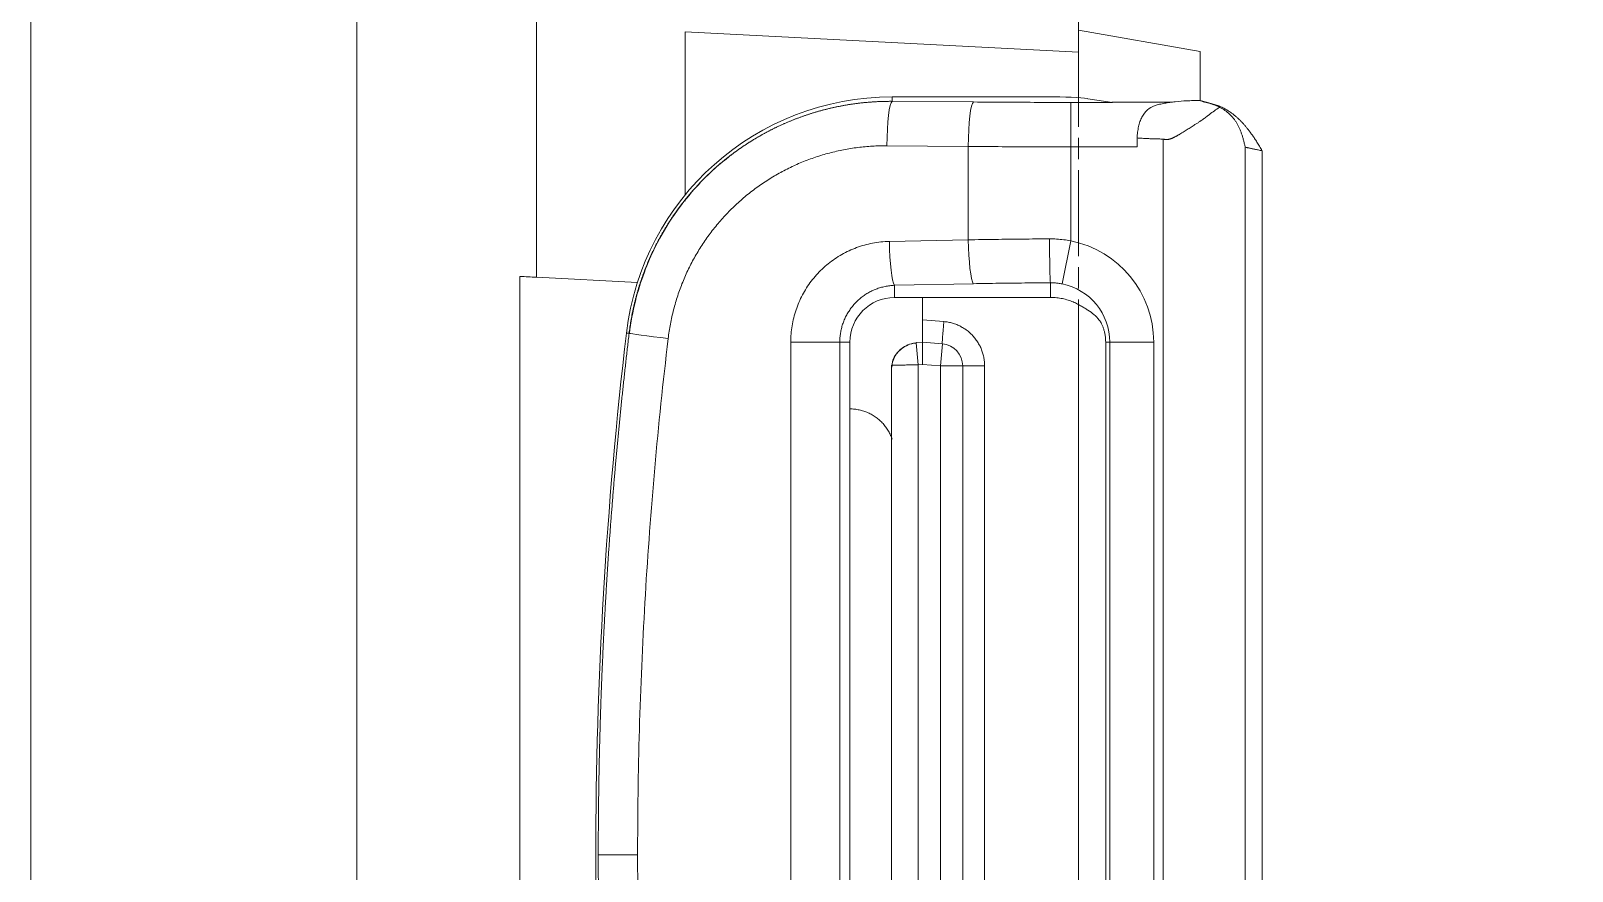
# Model space of a CAD drawing. Header units: inches. Extents: x 21126 to 21898, y -6726 to -5634.
# Drawn here: x 21640.9 to 21675.48, y -6522.29 to -6503.44 of the extents above; entities that cross this region are included whole.
import ezdxf

# ---------------------------------------------------------------- set-up
doc = ezdxf.new("R2010")
doc.units = ezdxf.units.IN
doc.header["$LTSCALE"] = 4.84
doc.header["$MEASUREMENT"] = 0
doc.linetypes.add('CENTER', pattern=[0.6, 0.375, -0.075, 0.075, -0.075])
doc.layers.get('0').update_dxf_attribs({"linetype": 'CONTINUOUS', "lineweight": 13})

msp = doc.modelspace()

# ---------------------------------------------------------------- linework, layer by layer
at = {"color": 1, "linetype": 'CENTER'}
for p, q in [((21664.406, -6457.312), (21664.406, -6509.424)), ((21664.406, -6517.087), (21664.406, -6466.094))]:
    msp.add_line(p, q, dxfattribs=at)
at = {"ltscale": 0.5}
for p, q in [((21640.901, -6483.814), (21640.901, -6560.023)), ((21648.217, -6483.687), (21648.217, -6560.15)), ((21652.246, -6508.965), (21652.246, -6483.675)), ((21664.406, -6503.919), (21664.406, -6501.419)), ((21655.578, -6503.456), (21655.578, -6507.12)), ((21655.578, -6503.456), (21664.406, -6503.919)), ((21667.136, -6503.9), (21664.406, -6503.419)), ((21664.406, -6504.939), (21664.406, -6503.919)), ((21664.406, -6504.939), (21664.406, -6503.919)), ((21667.136, -6504.994), (21667.136, -6503.9)), ((21660.222, -6504.919), (21663.706, -6504.919)), ((21660.222, -6504.919), (21660.222, -6505.019)), ((21660.222, -6505.019), (21662.045, -6505.033)), ((21664.23, -6505.042), (21665.169, -6505.042)), ((21664.23, -6505.042), (21664.23, -6506.04)), ((21664.613, -6504.959), (21665.169, -6505.042)), ((21665.773, -6505.04), (21665.153, -6505.04)), ((21665.773, -6505.04), (21666.496, -6505.04)), ((21667.106, -6505), (21667.108, -6505)), ((21660.107, -6506.016), (21661.93, -6506.031)), ((21661.93, -6506.031), (21661.93, -6508.126)), ((21664.23, -6506.04), (21665.717, -6506.04)), ((21664.23, -6508.148), (21664.23, -6506.04)), ((21665.717, -6505.841), (21665.717, -6506.04)), ((21666.304, -6537.972), (21666.304, -6505.865)), ((21668.146, -6506.048), (21668.146, -6537.789)), ((21668.522, -6537.71), (21668.522, -6506.127)), ((21655.578, -6507.247), (21655.578, -6507.255)), ((21661.93, -6508.126), (21660.161, -6508.162)), ((21664.037, -6509.114), (21664.23, -6508.148)), ((21651.873, -6508.945), (21651.873, -6534.892)), ((21652.246, -6508.965), (21654.51, -6509.083)), ((21662.045, -6509.11), (21660.276, -6509.146)), ((21660.276, -6509.419), (21660.276, -6509.146)), ((21663.776, -6509.418), (21663.776, -6509.089)), ((21663.706, -6509.419), (21660.276, -6509.419)), ((21660.906, -6509.917), (21660.906, -6509.419)), ((21664.406, -6534.257), (21664.406, -6509.58)), ((21664.406, -6534.257), (21664.406, -6509.58)), ((21654.263, -6510.216), (21654.323, -6510.223)), ((21660.906, -6510.419), (21660.906, -6509.917)), ((21661.385, -6509.959), (21660.906, -6509.917)), ((21659.049, -6510.419), (21657.949, -6510.419)), ((21657.949, -6510.419), (21657.949, -6533.419)), ((21659.276, -6510.419), (21659.049, -6510.419)), ((21659.049, -6510.419), (21659.049, -6533.419)), ((21659.276, -6510.419), (21659.276, -6511.919)), ((21660.763, -6510.431), (21660.906, -6510.419)), ((21660.763, -6510.431), (21660.763, -6510.439)), ((21660.763, -6510.439), (21660.806, -6510.929)), ((21660.906, -6510.419), (21661.35, -6510.457)), ((21661.35, -6510.457), (21661.306, -6510.955)), ((21665.014, -6510.419), (21665.014, -6533.419)), ((21665.014, -6510.419), (21665.107, -6510.419)), ((21665.107, -6533.419), (21665.107, -6510.419)), ((21665.107, -6510.419), (21666.091, -6510.419)), ((21666.091, -6533.419), (21666.091, -6510.419)), ((21660.806, -6510.929), (21660.906, -6510.92)), ((21660.906, -6510.92), (21661.306, -6510.955)), ((21660.206, -6510.938), (21660.206, -6532.899)), ((21660.806, -6510.929), (21660.806, -6532.908)), ((21661.806, -6510.955), (21661.306, -6510.955)), ((21661.306, -6510.955), (21661.306, -6532.882)), ((21661.806, -6510.955), (21662.298, -6510.955)), ((21661.806, -6510.955), (21661.806, -6532.882)), ((21662.298, -6532.882), (21662.298, -6510.955)), ((21659.276, -6531.919), (21659.276, -6511.919))]:
    msp.add_line(p, q, dxfattribs=at)
for centre, radius, start, end in [((21660.222, -6510.919), 6, 90, 173.2799), ((21663.776, -6510.419), 2.315, 0, 78.6902), ((21663.776, -6510.419), 1.33, 0, 78.6902), ((21660.276, -6510.419), 1, 90, 180), ((21753.576, -6521.919), 100, 173.27987, 186.72013), ((21661.306, -6510.955), 0.5, 0, 85.0001)]:
    msp.add_arc(centre, radius, start, end, dxfattribs=at)
for centre, major_axis, ratio, start_param, end_param in [((21660.222, -6506.016), (-0.008, -1), 0.115017, 3.211873, 4.71332), ((21662.045, -6506.031), (-0.008, -1), 0.115017, 3.211873, 4.71332), ((21663.706, -6504.988), (1, 0), 0.069927, 0.436332, 1.570796), ((21662.045, -6508.126), (-0.02, 1), 0.114997, 1.568448, 2.965882), ((21663.776, -6508.104), (-0.004, 1), 0.023897, 1.570696, 2.967009), ((21660.276, -6508.162), (-0.02, 1), 0.114997, 1.568448, 2.965882), ((21663.706, -6509.242), (1, 0), 0.176327, 4.712389, 4.782131), ((21664.123, -6510.419), (0.916, 0), 0.925751, 0.623013, 1.00663), ((21655.314, -6510.34), (0.993, -0.118), 0.013658, 3.211412, 4.597921), ((21661.393, -6509.959), (0.044, 0.498), 0.017386, 1.572317, 3.141593)]:
    msp.add_ellipse(centre, major_axis=major_axis, ratio=ratio, start_param=start_param, end_param=end_param, dxfattribs=at)
at = {"color": 1, "linetype": 'CENTER'}
msp.add_spline([(21664.406, -6573.251), (21672.474, -6607.527), (21696.26, -6624.872), (21733.06, -6611.227), (21746.807, -6557.476), (21746.807, -6524.77), (21753.62, -6485.482)], degree=3, dxfattribs=at)
at = {"ltscale": 0.5}
for points, knots in [([(21656.548, -6506.271), (21656.548, -6506.27), (21656.554, -6506.266), (21656.566, -6506.257), (21656.583, -6506.243), (21656.601, -6506.23), (21656.619, -6506.216), (21656.637, -6506.203), (21656.655, -6506.189), (21656.673, -6506.176), (21656.692, -6506.162), (21656.71, -6506.148), (21656.729, -6506.135), (21656.748, -6506.121), (21656.767, -6506.108), (21656.786, -6506.094), (21656.806, -6506.08), (21656.825, -6506.067), (21656.845, -6506.053), (21656.865, -6506.04), (21656.885, -6506.026), (21656.905, -6506.012), (21656.926, -6505.999), (21656.946, -6505.985), (21656.967, -6505.972), (21656.988, -6505.958), (21657.009, -6505.945), (21657.03, -6505.931), (21657.052, -6505.918), (21657.073, -6505.904), (21657.095, -6505.891), (21657.117, -6505.877), (21657.139, -6505.864), (21657.162, -6505.851), (21657.184, -6505.837), (21657.207, -6505.824), (21657.23, -6505.811), (21657.253, -6505.797), (21657.276, -6505.784), (21657.299, -6505.771), (21657.323, -6505.758), (21657.347, -6505.745), (21657.371, -6505.732), (21657.395, -6505.719), (21657.419, -6505.706), (21657.443, -6505.693), (21657.468, -6505.68), (21657.493, -6505.667), (21657.518, -6505.655), (21657.543, -6505.642), (21657.568, -6505.629), (21657.594, -6505.617), (21657.62, -6505.604), (21657.646, -6505.592), (21657.672, -6505.579), (21657.698, -6505.567), (21657.725, -6505.555), (21657.751, -6505.543), (21657.778, -6505.531), (21657.805, -6505.519), (21657.832, -6505.507), (21657.86, -6505.495), (21657.887, -6505.483), (21657.915, -6505.472), (21657.943, -6505.46), (21657.971, -6505.449), (21658, -6505.437), (21658.028, -6505.426), (21658.057, -6505.415), (21658.086, -6505.404), (21658.115, -6505.393), (21658.144, -6505.382), (21658.174, -6505.371), (21658.203, -6505.36), (21658.233, -6505.35), (21658.263, -6505.34), (21658.293, -6505.329), (21658.324, -6505.319), (21658.354, -6505.309), (21658.385, -6505.299), (21658.416, -6505.289), (21658.447, -6505.28), (21658.478, -6505.27), (21658.51, -6505.261), (21658.541, -6505.251), (21658.573, -6505.242), (21658.605, -6505.233), (21658.637, -6505.225), (21658.67, -6505.216), (21658.702, -6505.207), (21658.735, -6505.199), (21658.768, -6505.191), (21658.801, -6505.183), (21658.834, -6505.175), (21658.868, -6505.167), (21658.901, -6505.159), (21658.935, -6505.152), (21658.969, -6505.145), (21659.003, -6505.138), (21659.038, -6505.131), (21659.072, -6505.124), (21659.107, -6505.117), (21659.142, -6505.111), (21659.177, -6505.105), (21659.212, -6505.099), (21659.247, -6505.093), (21659.283, -6505.088), (21659.318, -6505.082), (21659.354, -6505.077), (21659.39, -6505.072), (21659.426, -6505.067), (21659.463, -6505.063), (21659.499, -6505.058), (21659.536, -6505.054), (21659.573, -6505.05), (21659.61, -6505.046), (21659.647, -6505.043), (21659.684, -6505.04), (21659.722, -6505.037), (21659.759, -6505.034), (21659.797, -6505.031), (21659.835, -6505.029), (21659.873, -6505.027), (21659.911, -6505.025), (21659.95, -6505.023), (21659.988, -6505.022), (21660.027, -6505.021), (21660.066, -6505.02), (21660.104, -6505.019), (21660.144, -6505.019), (21660.183, -6505.018), (21660.209, -6505.019), (21660.222, -6505.019)], [0, 0, 0, 0, 0.00011, 0.005649, 0.011222, 0.01683, 0.022473, 0.02815, 0.033862, 0.039609, 0.04539, 0.051206, 0.057057, 0.062943, 0.068863, 0.074818, 0.080807, 0.086831, 0.09289, 0.098983, 0.105111, 0.111274, 0.117472, 0.123704, 0.12997, 0.136272, 0.142608, 0.148978, 0.155383, 0.161823, 0.168298, 0.174807, 0.18135, 0.187929, 0.194542, 0.201189, 0.207872, 0.214588, 0.22134, 0.228126, 0.234946, 0.241801, 0.248691, 0.255616, 0.262575, 0.269568, 0.276596, 0.283659, 0.290756, 0.297888, 0.305054, 0.312255, 0.319491, 0.326761, 0.334066, 0.341405, 0.348779, 0.356187, 0.36363, 0.371107, 0.378619, 0.386166, 0.393746, 0.401362, 0.409012, 0.416697, 0.424416, 0.432169, 0.439957, 0.44778, 0.455637, 0.463528, 0.471454, 0.479415, 0.48741, 0.49544, 0.503504, 0.511602, 0.519735, 0.527902, 0.536104, 0.544341, 0.552611, 0.560917, 0.569256, 0.57763, 0.586039, 0.594482, 0.602959, 0.611471, 0.620017, 0.628598, 0.637213, 0.645863, 0.654547, 0.663265, 0.672018, 0.680805, 0.689626, 0.698482, 0.707372, 0.716297, 0.725256, 0.73425, 0.743277, 0.752339, 0.761436, 0.770567, 0.779732, 0.788931, 0.798165, 0.807433, 0.816736, 0.826073, 0.835444, 0.844849, 0.854289, 0.863763, 0.873272, 0.882814, 0.892391, 0.902003, 0.911648, 0.921328, 0.931042, 0.94079, 0.950573, 0.96039, 0.970241, 0.980126, 0.990046, 1, 1, 1, 1]), ([(21667.106, -6505), (21667.061, -6505), (21667.016, -6505), (21666.926, -6505.003), (21666.881, -6505.005), (21666.747, -6505.012), (21666.66, -6505.019), (21666.555, -6505.031), (21666.534, -6505.033), (21666.492, -6505.038), (21666.472, -6505.041), (21666.412, -6505.05), (21666.353, -6505.059), (21666.297, -6505.07), (21666.26, -6505.077), (21666.242, -6505.08), (21666.207, -6505.089), (21666.189, -6505.093), (21666.155, -6505.103), (21666.138, -6505.108), (21666.056, -6505.138), (21665.999, -6505.17), (21665.899, -6505.256), (21665.859, -6505.308), (21665.818, -6505.387), (21665.81, -6505.403), (21665.796, -6505.437), (21665.79, -6505.455), (21665.771, -6505.509), (21665.761, -6505.546), (21665.748, -6505.606), (21665.744, -6505.626), (21665.737, -6505.668), (21665.734, -6505.689), (21665.725, -6505.753), (21665.721, -6505.796), (21665.717, -6505.841)], [0, 0, 0, 0, 0.0625, 0.0625, 0.125, 0.125, 0.25, 0.25, 0.28125, 0.28125, 0.3125, 0.3125, 0.375, 0.40625, 0.40625, 0.4375, 0.4375, 0.46875, 0.46875, 0.5, 0.5, 0.625, 0.625, 0.75, 0.75, 0.78125, 0.78125, 0.8125, 0.8125, 0.875, 0.875, 0.90625, 0.90625, 0.9375, 0.9375, 1, 1, 1, 1]), ([(21667.576, -6505.154), (21667.56, -6505.145), (21667.543, -6505.137), (21667.507, -6505.121), (21667.472, -6505.106), (21667.434, -6505.093), (21667.405, -6505.084), (21667.396, -6505.081), (21667.376, -6505.076), (21667.326, -6505.062), (21667.275, -6505.047), (21667.192, -6505.024), (21667.15, -6505.012), (21667.106, -6505)], [0, 0, 0, 0, 0.125, 0.125, 0.25, 0.375, 0.375, 0.4375, 0.4375, 0.5, 0.75, 0.75, 1, 1, 1, 1]), ([(21667.11, -6505), (21667.111, -6505), (21667.111, -6505), (21667.115, -6505), (21667.118, -6505), (21667.126, -6505.001), (21667.13, -6505.001), (21667.136, -6505.001)], [0, 0, 0, 0, 0.159333, 0.159333, 0.579666, 0.579666, 1, 1, 1, 1]), ([(21668.522, -6506.127), (21668.512, -6506.11), (21668.492, -6506.077), (21668.463, -6506.028), (21668.435, -6505.98), (21668.408, -6505.935), (21668.381, -6505.893), (21668.355, -6505.852), (21668.33, -6505.814), (21668.305, -6505.778), (21668.281, -6505.745), (21668.259, -6505.715), (21668.238, -6505.686), (21668.218, -6505.66), (21668.199, -6505.637), (21668.173, -6505.604), (21668.138, -6505.562), (21668.093, -6505.511), (21668.046, -6505.461), (21667.997, -6505.413), (21667.946, -6505.367), (21667.892, -6505.323), (21667.844, -6505.286), (21667.801, -6505.256), (21667.764, -6505.232), (21667.724, -6505.208), (21667.683, -6505.185), (21667.64, -6505.163), (21667.596, -6505.142), (21667.55, -6505.122), (21667.502, -6505.105), (21667.453, -6505.089), (21667.403, -6505.075), (21667.351, -6505.061), (21667.298, -6505.047), (21667.245, -6505.032), (21667.19, -6505.016), (21667.152, -6505.006), (21667.134, -6505.001)], [0, 0, 0, 0, 0.031853, 0.062535, 0.092032, 0.120326, 0.147394, 0.173208, 0.197738, 0.220954, 0.242822, 0.263309, 0.28238, 0.300004, 0.316147, 0.330782, 0.367276, 0.403991, 0.440892, 0.477932, 0.51505, 0.552172, 0.589216, 0.612687, 0.636814, 0.661574, 0.686935, 0.712864, 0.739319, 0.766255, 0.793621, 0.821364, 0.849478, 0.878227, 0.907657, 0.937764, 0.968546, 1, 1, 1, 1]), ([(21666.304, -6505.865), (21666.307, -6505.866), (21666.312, -6505.868), (21666.32, -6505.87), (21666.328, -6505.871), (21666.336, -6505.873), (21666.344, -6505.874), (21666.352, -6505.875), (21666.361, -6505.876), (21666.369, -6505.876), (21666.377, -6505.876), (21666.385, -6505.876), (21666.393, -6505.876), (21666.402, -6505.875), (21666.41, -6505.874), (21666.418, -6505.873), (21666.427, -6505.872), (21666.435, -6505.87), (21666.444, -6505.868), (21666.452, -6505.865), (21666.461, -6505.863), (21666.47, -6505.86), (21666.478, -6505.857), (21666.487, -6505.854), (21666.498, -6505.849), (21666.512, -6505.843), (21666.528, -6505.836), (21666.544, -6505.828), (21666.56, -6505.821), (21666.576, -6505.812), (21666.593, -6505.804), (21666.609, -6505.795), (21666.626, -6505.786), (21666.643, -6505.776), (21666.66, -6505.766), (21666.687, -6505.75), (21666.725, -6505.727), (21666.772, -6505.698), (21666.819, -6505.669), (21666.865, -6505.639), (21666.911, -6505.61), (21666.957, -6505.581), (21666.997, -6505.555), (21667.032, -6505.533), (21667.06, -6505.515), (21667.086, -6505.498), (21667.111, -6505.482), (21667.134, -6505.467), (21667.161, -6505.449), (21667.191, -6505.427), (21667.226, -6505.401), (21667.262, -6505.374), (21667.294, -6505.349), (21667.321, -6505.328), (21667.343, -6505.311), (21667.365, -6505.295), (21667.387, -6505.278), (21667.41, -6505.261), (21667.433, -6505.245), (21667.457, -6505.228), (21667.48, -6505.212), (21667.504, -6505.197), (21667.528, -6505.182), (21667.552, -6505.167), (21667.568, -6505.158), (21667.576, -6505.154)], [0, 0, 0, 0, 0.005293, 0.010542, 0.015757, 0.020945, 0.026117, 0.031279, 0.036441, 0.041611, 0.046797, 0.052007, 0.057248, 0.062528, 0.067854, 0.073233, 0.078672, 0.084176, 0.089753, 0.095407, 0.101145, 0.106972, 0.112892, 0.118913, 0.125037, 0.136005, 0.147129, 0.158417, 0.169877, 0.181518, 0.193349, 0.205379, 0.217618, 0.230077, 0.242766, 0.255699, 0.291709, 0.32755, 0.363305, 0.399051, 0.434852, 0.470764, 0.506829, 0.530305, 0.552734, 0.574039, 0.594142, 0.612929, 0.630193, 0.658908, 0.688856, 0.720135, 0.752816, 0.772074, 0.791589, 0.811362, 0.83139, 0.851671, 0.872197, 0.892962, 0.913958, 0.935172, 0.956594, 0.978208, 1, 1, 1, 1]), ([(21667.576, -6505.154), (21667.617, -6505.175), (21667.655, -6505.198), (21667.726, -6505.249), (21667.76, -6505.277), (21667.823, -6505.336), (21667.852, -6505.368), (21667.894, -6505.419), (21667.907, -6505.437), (21667.933, -6505.472), (21667.945, -6505.491), (21667.979, -6505.547), (21668, -6505.587), (21668.028, -6505.65), (21668.037, -6505.672), (21668.053, -6505.717), (21668.061, -6505.74), (21668.076, -6505.786), (21668.083, -6505.81), (21668.097, -6505.857), (21668.11, -6505.904), (21668.122, -6505.952), (21668.131, -6505.988), (21668.134, -6506), (21668.14, -6506.024), (21668.143, -6506.036), (21668.146, -6506.048)], [0, 0, 0, 0, 0.125, 0.125, 0.25, 0.25, 0.375, 0.375, 0.4375, 0.4375, 0.5, 0.5, 0.625, 0.625, 0.6875, 0.6875, 0.75, 0.75, 0.8125, 0.8125, 0.875, 0.9375, 0.9375, 0.96875, 0.96875, 1, 1, 1, 1]), ([(21665.717, -6505.841), (21665.733, -6505.842), (21665.764, -6505.844), (21665.812, -6505.847), (21665.859, -6505.85), (21665.907, -6505.852), (21665.955, -6505.854), (21666.004, -6505.857), (21666.053, -6505.858), (21666.103, -6505.86), (21666.153, -6505.862), (21666.204, -6505.863), (21666.254, -6505.864), (21666.288, -6505.865), (21666.304, -6505.865)], [0, 0, 0, 0, 0.080017, 0.160577, 0.241713, 0.323458, 0.405844, 0.488903, 0.572665, 0.657159, 0.742416, 0.828463, 0.91533, 1, 1, 1, 1]), ([(21668.146, -6506.048), (21668.148, -6506.049), (21668.157, -6506.05), (21668.173, -6506.054), (21668.197, -6506.059), (21668.223, -6506.064), (21668.253, -6506.071), (21668.286, -6506.077), (21668.321, -6506.085), (21668.358, -6506.093), (21668.397, -6506.101), (21668.438, -6506.109), (21668.48, -6506.118), (21668.508, -6506.124), (21668.522, -6506.127)], [0, 0, 0, 0, 0.036466, 0.12406, 0.211654, 0.299248, 0.386842, 0.474436, 0.56203, 0.649624, 0.737218, 0.824812, 0.912406, 1, 1, 1, 1]), ([(21654.323, -6510.223), (21654.326, -6510.2), (21654.332, -6510.154), (21654.341, -6510.086), (21654.351, -6510.016), (21654.363, -6509.947), (21654.374, -6509.878), (21654.387, -6509.809), (21654.401, -6509.74), (21654.415, -6509.671), (21654.431, -6509.602), (21654.447, -6509.533), (21654.464, -6509.464), (21654.482, -6509.395), (21654.501, -6509.326), (21654.521, -6509.257), (21654.541, -6509.188), (21654.563, -6509.12), (21654.585, -6509.051), (21654.609, -6508.983), (21654.633, -6508.914), (21654.658, -6508.846), (21654.684, -6508.778), (21654.711, -6508.71), (21654.739, -6508.643), (21654.767, -6508.575), (21654.797, -6508.508), (21654.828, -6508.441), (21654.859, -6508.374), (21654.891, -6508.308), (21654.924, -6508.241), (21654.959, -6508.175), (21654.994, -6508.11), (21655.03, -6508.044), (21655.066, -6507.979), (21655.104, -6507.914), (21655.143, -6507.85), (21655.183, -6507.786), (21655.223, -6507.722), (21655.264, -6507.659), (21655.307, -6507.596), (21655.35, -6507.533), (21655.394, -6507.471), (21655.439, -6507.41), (21655.485, -6507.348), (21655.532, -6507.288), (21655.579, -6507.227), (21655.628, -6507.168), (21655.677, -6507.108), (21655.728, -6507.05), (21655.779, -6506.992), (21655.831, -6506.934), (21655.884, -6506.877), (21655.937, -6506.82), (21655.992, -6506.765), (21656.048, -6506.709), (21656.104, -6506.655), (21656.161, -6506.601), (21656.219, -6506.548), (21656.263, -6506.508), (21656.293, -6506.482), (21656.308, -6506.469), (21656.323, -6506.456), (21656.338, -6506.443), (21656.353, -6506.43), (21656.369, -6506.417), (21656.384, -6506.404), (21656.4, -6506.39), (21656.416, -6506.377), (21656.432, -6506.364), (21656.448, -6506.351), (21656.464, -6506.337), (21656.481, -6506.324), (21656.498, -6506.311), (21656.514, -6506.297), (21656.531, -6506.284), (21656.543, -6506.275), (21656.548, -6506.271)], [0, 0, 0, 0, 0.014896, 0.029828, 0.044798, 0.059803, 0.074845, 0.089924, 0.105039, 0.120191, 0.135379, 0.150604, 0.165866, 0.181164, 0.196499, 0.21187, 0.227278, 0.242722, 0.258203, 0.273721, 0.289275, 0.304866, 0.320493, 0.336157, 0.351857, 0.367595, 0.383368, 0.399179, 0.415026, 0.430909, 0.446829, 0.462786, 0.478779, 0.494809, 0.510876, 0.526979, 0.543118, 0.559295, 0.575507, 0.591757, 0.608043, 0.624365, 0.640724, 0.65712, 0.673552, 0.690021, 0.706526, 0.723068, 0.739646, 0.756261, 0.772913, 0.7896, 0.806325, 0.823086, 0.839883, 0.856717, 0.873588, 0.890495, 0.907438, 0.924418, 0.928633, 0.932878, 0.937152, 0.941455, 0.945789, 0.950151, 0.954544, 0.958966, 0.963417, 0.967898, 0.972409, 0.976949, 0.981519, 0.986118, 0.990747, 0.995406, 1, 1, 1, 1]), ([(21656.549, -6506.271), (21656.429, -6506.365), (21656.162, -6506.592), (21655.748, -6507.015), (21655.304, -6507.58), (21654.932, -6508.208), (21654.647, -6508.865), (21654.445, -6509.517), (21654.36, -6509.981), (21654.331, -6510.225)], [0, 0, 0, 0, 0.098037, 0.226288, 0.380578, 0.560907, 0.695672, 0.842035, 1, 1, 1, 1]), ([(21663.776, -6509.418), (21663.799, -6509.418), (21663.823, -6509.418), (21663.869, -6509.42), (21663.892, -6509.422), (21663.959, -6509.429), (21664.003, -6509.436), (21664.067, -6509.449), (21664.088, -6509.454), (21664.129, -6509.465), (21664.149, -6509.471), (21664.209, -6509.49), (21664.246, -6509.504), (21664.317, -6509.534), (21664.351, -6509.549), (21664.398, -6509.574), (21664.414, -6509.582), (21664.444, -6509.599), (21664.458, -6509.607), (21664.5, -6509.631), (21664.525, -6509.647), (21664.572, -6509.677), (21664.594, -6509.69), (21664.613, -6509.702)], [0, 0, 0, 0, 0.0625, 0.0625, 0.125, 0.125, 0.25, 0.25, 0.3125, 0.3125, 0.375, 0.375, 0.5, 0.5, 0.625, 0.625, 0.6875, 0.6875, 0.75, 0.75, 0.875, 0.875, 1, 1, 1, 1]), ([(21653.631, -6521.919), (21653.631, -6521.866), (21653.631, -6521.762), (21653.632, -6521.606), (21653.632, -6521.45), (21653.633, -6521.293), (21653.634, -6521.137), (21653.635, -6520.981), (21653.637, -6520.824), (21653.639, -6520.668), (21653.641, -6520.512), (21653.643, -6520.356), (21653.646, -6520.199), (21653.649, -6520.043), (21653.652, -6519.887), (21653.655, -6519.73), (21653.659, -6519.574), (21653.663, -6519.418), (21653.667, -6519.262), (21653.671, -6519.105), (21653.676, -6518.949), (21653.68, -6518.793), (21653.685, -6518.637), (21653.691, -6518.481), (21653.696, -6518.324), (21653.702, -6518.168), (21653.708, -6518.012), (21653.714, -6517.856), (21653.721, -6517.7), (21653.728, -6517.544), (21653.735, -6517.387), (21653.742, -6517.231), (21653.749, -6517.075), (21653.757, -6516.919), (21653.765, -6516.763), (21653.773, -6516.607), (21653.782, -6516.451), (21653.791, -6516.295), (21653.8, -6516.139), (21653.809, -6515.983), (21653.818, -6515.827), (21653.828, -6515.671), (21653.838, -6515.515), (21653.848, -6515.359), (21653.859, -6515.203), (21653.869, -6515.047), (21653.88, -6514.891), (21653.892, -6514.735), (21653.903, -6514.579), (21653.915, -6514.423), (21653.927, -6514.267), (21653.939, -6514.112), (21653.951, -6513.956), (21653.964, -6513.8), (21653.977, -6513.644), (21653.99, -6513.489), (21654.003, -6513.333), (21654.017, -6513.177), (21654.031, -6513.021), (21654.045, -6512.866), (21654.06, -6512.71), (21654.074, -6512.555), (21654.089, -6512.399), (21654.104, -6512.243), (21654.12, -6512.088), (21654.135, -6511.932), (21654.151, -6511.777), (21654.167, -6511.621), (21654.184, -6511.466), (21654.2, -6511.311), (21654.217, -6511.155), (21654.234, -6511), (21654.251, -6510.844), (21654.269, -6510.689), (21654.287, -6510.534), (21654.305, -6510.379), (21654.317, -6510.275), (21654.323, -6510.223)], [0, 0, 0, 0, 0.013333, 0.026666, 0.04, 0.053333, 0.066666, 0.079999, 0.093332, 0.106665, 0.119999, 0.133332, 0.146665, 0.159998, 0.173331, 0.186664, 0.199998, 0.213331, 0.226664, 0.239997, 0.25333, 0.266664, 0.279997, 0.29333, 0.306663, 0.319997, 0.33333, 0.346663, 0.359996, 0.373329, 0.386663, 0.399996, 0.413329, 0.426662, 0.439996, 0.453329, 0.466662, 0.479996, 0.493329, 0.506662, 0.519995, 0.533329, 0.546662, 0.559995, 0.573329, 0.586662, 0.599995, 0.613329, 0.626662, 0.639995, 0.653329, 0.666662, 0.679996, 0.693329, 0.706662, 0.719996, 0.733329, 0.746663, 0.759996, 0.77333, 0.786663, 0.799997, 0.81333, 0.826663, 0.839997, 0.853331, 0.866664, 0.879998, 0.893331, 0.906665, 0.919998, 0.933332, 0.946665, 0.959999, 0.973333, 0.986666, 1, 1, 1, 1]), ([(21664.867, -6509.923), (21664.872, -6509.929), (21664.876, -6509.936), (21664.886, -6509.949), (21664.891, -6509.957), (21664.905, -6509.979), (21664.914, -6509.995), (21664.927, -6510.022), (21664.932, -6510.031), (21664.94, -6510.05), (21664.945, -6510.06), (21664.957, -6510.09), (21664.964, -6510.111), (21664.978, -6510.155), (21664.984, -6510.177), (21664.995, -6510.224), (21665, -6510.248), (21665.011, -6510.32), (21665.014, -6510.369), (21665.014, -6510.419)], [0, 0, 0, 0, 0.0625, 0.0625, 0.125, 0.125, 0.25, 0.25, 0.3125, 0.3125, 0.375, 0.375, 0.5, 0.5, 0.625, 0.625, 0.75, 0.75, 1, 1, 1, 1]), ([(21654.514, -6521.919), (21654.514, -6521.875), (21654.514, -6520.883), (21654.545, -6518.934), (21654.674, -6516.082), (21654.883, -6513.256), (21655.083, -6511.317), (21655.199, -6510.34)], [0, 0, 0, 0, 0.011439, 0.258579, 0.505719, 0.75286, 1, 1, 1, 1]), ([(21660.763, -6510.439), (21660.729, -6510.442), (21660.641, -6510.458), (21660.522, -6510.508), (21660.402, -6510.591), (21660.306, -6510.694), (21660.235, -6510.83), (21660.22, -6510.931), (21660.22, -6510.985)], [0, 0, 0, 0, 0.119255, 0.316197, 0.455755, 0.621463, 0.806681, 1, 1, 1, 1]), ([(21660.747, -6510.44), (21660.715, -6510.444), (21660.629, -6510.459), (21660.513, -6510.509), (21660.397, -6510.59), (21660.303, -6510.692), (21660.24, -6510.814), (21660.223, -6510.899), (21660.22, -6510.937)], [0, 0, 0, 0, 0.122469, 0.329239, 0.476592, 0.652002, 0.848597, 1, 1, 1, 1]), ([(21660.906, -6510.92), (21660.906, -6510.9), (21660.906, -6510.86), (21660.906, -6510.8), (21660.906, -6510.742), (21660.906, -6510.686), (21660.906, -6510.634), (21660.906, -6510.586), (21660.906, -6510.543), (21660.906, -6510.506), (21660.906, -6510.475), (21660.906, -6510.45), (21660.906, -6510.432), (21660.906, -6510.421), (21660.906, -6510.419), (21660.906, -6510.419)], [0, 0, 0, 0, 0.076961, 0.153922, 0.230882, 0.307843, 0.384804, 0.461765, 0.538726, 0.615687, 0.692647, 0.769608, 0.846569, 0.92353, 1, 1, 1, 1]), ([(21660.222, -6510.938), (21660.222, -6510.938), (21660.227, -6510.938), (21660.24, -6510.937), (21660.266, -6510.937), (21660.299, -6510.937), (21660.338, -6510.936), (21660.383, -6510.935), (21660.433, -6510.935), (21660.488, -6510.934), (21660.546, -6510.933), (21660.608, -6510.932), (21660.673, -6510.931), (21660.738, -6510.93), (21660.783, -6510.929), (21660.806, -6510.929)], [0, 0, 0, 0, 0.00189, 0.085066, 0.168241, 0.251417, 0.334593, 0.417769, 0.500945, 0.584121, 0.667297, 0.750472, 0.833648, 0.916824, 1, 1, 1, 1]), ([(21660.224, -6512.6), (21660.214, -6512.57), (21660.19, -6512.508), (21660.144, -6512.417), (21660.087, -6512.33), (21660.021, -6512.248), (21659.947, -6512.174), (21659.865, -6512.108), (21659.777, -6512.051), (21659.684, -6512.003), (21659.586, -6511.966), (21659.485, -6511.939), (21659.381, -6511.922), (21659.311, -6511.919), (21659.276, -6511.919)], [0, 0, 0, 0, 0.075824, 0.15984, 0.243856, 0.327872, 0.411888, 0.495904, 0.57992, 0.663936, 0.747952, 0.831968, 0.915984, 1, 1, 1, 1]), ([(21654.323, -6533.614), (21654.317, -6533.562), (21654.305, -6533.458), (21654.287, -6533.303), (21654.269, -6533.148), (21654.251, -6532.993), (21654.234, -6532.837), (21654.217, -6532.682), (21654.2, -6532.526), (21654.184, -6532.371), (21654.167, -6532.216), (21654.151, -6532.06), (21654.135, -6531.905), (21654.12, -6531.749), (21654.104, -6531.594), (21654.089, -6531.438), (21654.074, -6531.282), (21654.06, -6531.127), (21654.045, -6530.971), (21654.031, -6530.816), (21654.017, -6530.66), (21654.003, -6530.504), (21653.99, -6530.348), (21653.977, -6530.193), (21653.964, -6530.037), (21653.951, -6529.881), (21653.939, -6529.725), (21653.927, -6529.57), (21653.915, -6529.414), (21653.903, -6529.258), (21653.892, -6529.102), (21653.88, -6528.946), (21653.869, -6528.79), (21653.859, -6528.634), (21653.848, -6528.478), (21653.838, -6528.322), (21653.828, -6528.166), (21653.818, -6528.01), (21653.809, -6527.854), (21653.8, -6527.698), (21653.791, -6527.542), (21653.782, -6527.386), (21653.773, -6527.23), (21653.765, -6527.074), (21653.757, -6526.918), (21653.749, -6526.762), (21653.742, -6526.606), (21653.735, -6526.45), (21653.728, -6526.293), (21653.721, -6526.137), (21653.714, -6525.981), (21653.708, -6525.825), (21653.702, -6525.669), (21653.696, -6525.513), (21653.691, -6525.356), (21653.685, -6525.2), (21653.68, -6525.044), (21653.676, -6524.888), (21653.671, -6524.732), (21653.667, -6524.575), (21653.663, -6524.419), (21653.659, -6524.263), (21653.655, -6524.107), (21653.652, -6523.95), (21653.649, -6523.794), (21653.646, -6523.638), (21653.643, -6523.481), (21653.641, -6523.325), (21653.639, -6523.169), (21653.637, -6523.013), (21653.635, -6522.856), (21653.634, -6522.7), (21653.633, -6522.544), (21653.632, -6522.387), (21653.632, -6522.231), (21653.631, -6522.075), (21653.631, -6521.971), (21653.631, -6521.919)], [0, 0, 0, 0, 0.013334, 0.026667, 0.040001, 0.053335, 0.066668, 0.080002, 0.093335, 0.106669, 0.120002, 0.133336, 0.146669, 0.160003, 0.173337, 0.18667, 0.200003, 0.213337, 0.22667, 0.240004, 0.253337, 0.266671, 0.280004, 0.293338, 0.306671, 0.320004, 0.333338, 0.346671, 0.360005, 0.373338, 0.386671, 0.400005, 0.413338, 0.426671, 0.440005, 0.453338, 0.466671, 0.480005, 0.493338, 0.506671, 0.520004, 0.533338, 0.546671, 0.560004, 0.573338, 0.586671, 0.600004, 0.613337, 0.626671, 0.640004, 0.653337, 0.66667, 0.680003, 0.693337, 0.70667, 0.720003, 0.733336, 0.74667, 0.760003, 0.773336, 0.786669, 0.800002, 0.813336, 0.826669, 0.840002, 0.853335, 0.866668, 0.880001, 0.893335, 0.906668, 0.920001, 0.933334, 0.946667, 0.96, 0.973334, 0.986667, 1, 1, 1, 1]), ([(21655.199, -6533.497), (21655.083, -6532.52), (21654.883, -6530.581), (21654.674, -6527.755), (21654.545, -6524.903), (21654.514, -6522.954), (21654.514, -6521.962), (21654.514, -6521.919)], [0, 0, 0, 0, 0.24714, 0.494281, 0.741421, 0.988561, 1, 1, 1, 1])]:
    msp.add_open_spline(points, degree=3, knots=knots, dxfattribs=at)
for points in [[(21662.045, -6505.033), (21662.287, -6505.035), (21662.771, -6505.039), (21663.5, -6505.042), (21663.987, -6505.042), (21664.23, -6505.042)], [(21655.199, -6510.34), (21655.212, -6510.231), (21655.245, -6510.013), (21655.317, -6509.691), (21655.409, -6509.377), (21655.521, -6509.074), (21655.653, -6508.777), (21655.804, -6508.49), (21655.974, -6508.214), (21656.162, -6507.949), (21656.367, -6507.697), (21656.588, -6507.46), (21656.825, -6507.237), (21657.075, -6507.03), (21657.339, -6506.841), (21657.616, -6506.669), (21657.903, -6506.516), (21658.199, -6506.382), (21658.504, -6506.268), (21658.816, -6506.175), (21659.133, -6506.102), (21659.455, -6506.051), (21659.778, -6506.021), (21659.997, -6506.015), (21660.107, -6506.016)], [(21661.93, -6506.031), (21662.184, -6506.033), (21662.695, -6506.036), (21663.462, -6506.039), (21663.974, -6506.04), (21664.23, -6506.04)], [(21663.752, -6508.104), (21663.549, -6508.105), (21663.143, -6508.108), (21662.536, -6508.115), (21662.132, -6508.122), (21661.93, -6508.126)], [(21664.23, -6508.148), (21664.177, -6508.138), (21664.072, -6508.122), (21663.912, -6508.107), (21663.806, -6508.104), (21663.752, -6508.104)], [(21660.161, -6508.162), (21660.097, -6508.163), (21659.971, -6508.171), (21659.783, -6508.199), (21659.601, -6508.241), (21659.427, -6508.298), (21659.256, -6508.369), (21659.093, -6508.453), (21658.936, -6508.55), (21658.789, -6508.659), (21658.651, -6508.78), (21658.523, -6508.912), (21658.406, -6509.053), (21658.301, -6509.204), (21658.209, -6509.362), (21658.13, -6509.527), (21658.065, -6509.698), (21658.014, -6509.873), (21657.977, -6510.053), (21657.955, -6510.233), (21657.949, -6510.356), (21657.949, -6510.419)], [(21651.873, -6508.945), (21651.995, -6508.952), (21652.12, -6508.958), (21652.246, -6508.965)], [(21660.276, -6509.146), (21660.24, -6509.148), (21660.169, -6509.153), (21660.064, -6509.171), (21659.962, -6509.196), (21659.864, -6509.229), (21659.769, -6509.27), (21659.678, -6509.319), (21659.592, -6509.374), (21659.51, -6509.437), (21659.434, -6509.505), (21659.363, -6509.579), (21659.299, -6509.659), (21659.242, -6509.743), (21659.191, -6509.831), (21659.148, -6509.923), (21659.112, -6510.018), (21659.084, -6510.116), (21659.064, -6510.216), (21659.052, -6510.316), (21659.049, -6510.384), (21659.049, -6510.419)], [(21663.776, -6509.089), (21663.583, -6509.09), (21663.198, -6509.093), (21662.62, -6509.1), (21662.237, -6509.106), (21662.045, -6509.11)], [(21664.037, -6509.114), (21664.008, -6509.108), (21663.95, -6509.099), (21663.864, -6509.09), (21663.805, -6509.089), (21663.776, -6509.089)], [(21662.298, -6510.955), (21662.298, -6510.922), (21662.294, -6510.855), (21662.279, -6510.755), (21662.254, -6510.659), (21662.221, -6510.566), (21662.178, -6510.477), (21662.126, -6510.393), (21662.067, -6510.314), (21662, -6510.242), (21661.927, -6510.176), (21661.847, -6510.118), (21661.762, -6510.068), (21661.672, -6510.027), (21661.579, -6509.994), (21661.483, -6509.971), (21661.418, -6509.962), (21661.385, -6509.959)], [(21660.765, -6510.442), (21660.754, -6510.442), (21660.741, -6510.442), (21660.728, -6510.443)]]:
    msp.add_open_spline(points, degree=3, dxfattribs=at)
msp.add_rational_spline([(21654.514, -6521.919), (21654.013, -6521.919), (21653.666, -6521.919), (21653.631, -6521.919)], [1.13046896389, 0.956508864581, 0.956510345384, 1.13047340629], degree=3, dxfattribs=at)

doc.saveas('drawing.dxf')
